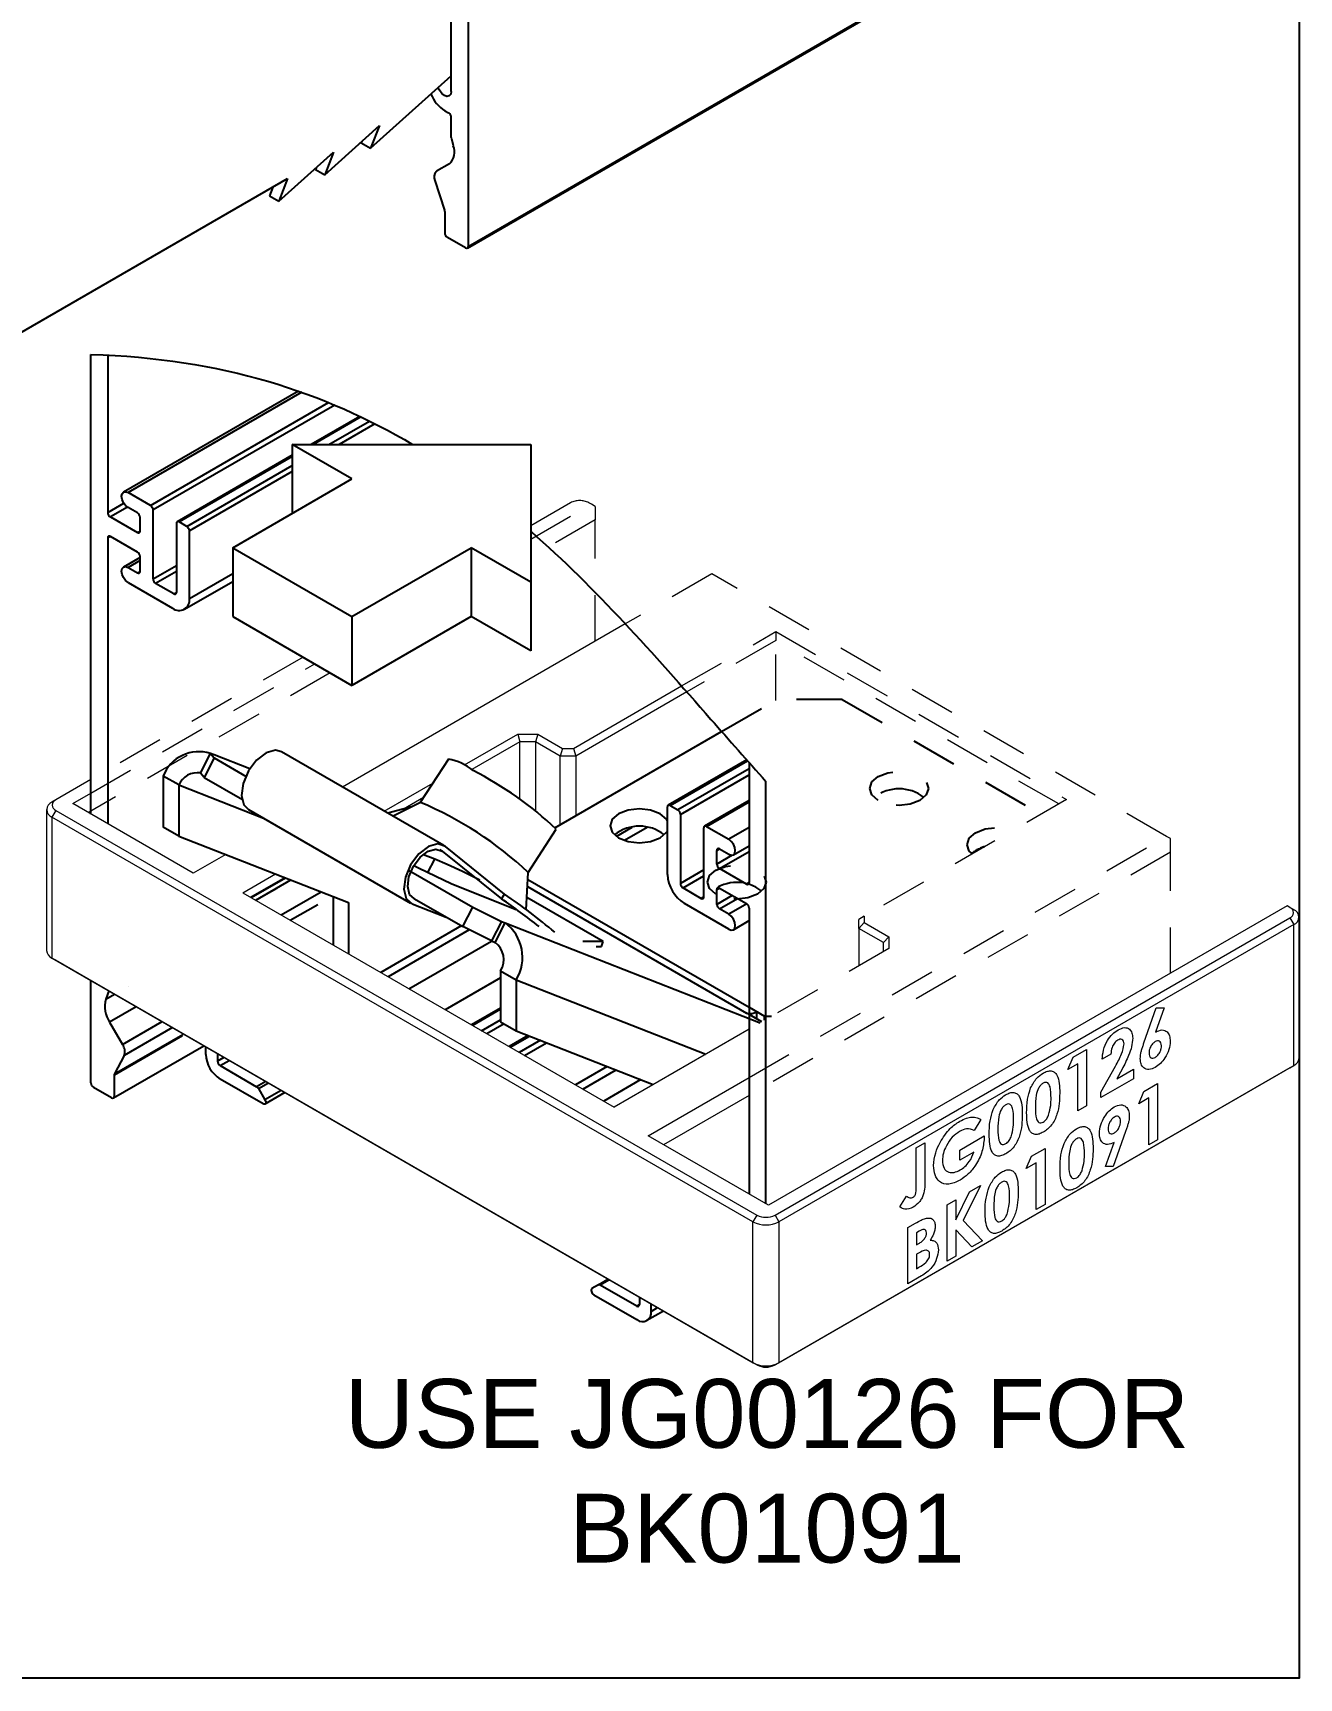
# Model space of a CAD drawing. Extents: x 0 to 12.5, y -12.4 to 0.
# Drawn here: x 9.05 to 12.498, y -12.397 to -7.917 of the extents above; entities that cross this region are included whole.
import ezdxf

# ---------------------------------------------------------------- set-up
doc = ezdxf.new("R2010")
doc.units = 0
doc.header["$LTSCALE"] = 0.5
doc.header["$MEASUREMENT"] = 0
doc.linetypes.add('HIDDEN', pattern=[0.375, 0.25, -0.125])
for name, color, linetype in [('Brackets', 181, 'CONTINUOUS'), ('Dimension', 10, 'CONTINUOUS'), ('FAB DWG', 221, 'CONTINUOUS'), ('Hardware', 242, 'CONTINUOUS'), ('Housing', 150, 'CONTINUOUS')]:
    doc.layers.add(name, color=color, linetype=linetype)
doc.layers.add('Jig', color=41, linetype='CONTINUOUS', lineweight=13)
doc.layers.add('Text-Unprinted', color=131, linetype='CONTINUOUS', plot=False)
doc.styles.get("Standard").update_dxf_attribs({"font": 'arial.ttf'})

msp = doc.modelspace()

# ---------------------------------------------------------------- linework, layer by layer
at = {"layer": 'Brackets', "transparency": 16777216}
for p, q in [((9.9697, -8.2308), (10.1893, -8.0333)), ((9.8447, -8.3029), (9.9937, -8.169)), ((9.9937, -8.169), (9.9697, -8.2308)), ((9.7197, -8.3751), (9.8687, -8.2411)), ((9.8687, -8.2411), (9.8447, -8.3029)), ((9.946, -8.2119), (9.9443, -8.2162)), ((9.9443, -8.2162), (9.9697, -8.2308)), ((9.821, -8.284), (9.8193, -8.2883)), ((9.8193, -8.2883), (9.8447, -8.3029)), ((8.5068, -9.0271), (9.7437, -8.3133)), ((9.7437, -8.3133), (9.7197, -8.3751)), ((9.7037, -8.3364), (9.6943, -8.3604)), ((9.6943, -8.3604), (9.7197, -8.3751)), ((10.4716, -10.0814), (10.9257, -9.8191)), ((9.5064, -9.9322), (9.5336, -9.8791)), ((9.544, -9.8913), (9.5168, -9.9444)), ((9.5336, -9.8791), (9.544, -9.8913)), ((9.5438, -9.8831), (9.5336, -9.8791)), ((9.6411, -9.9211), (9.5438, -9.8831)), ((9.544, -9.8913), (9.6306, -9.9413)), ((9.4471, -9.9648), (9.4049, -9.9404)), ((9.4049, -9.9404), (9.4049, -10.0794)), ((9.5168, -9.9444), (9.5064, -9.9322)), ((9.5168, -9.9444), (9.6209, -10.0046)), ((9.4471, -9.9648), (9.4471, -10.1038)), ((9.4471, -9.9648), (9.6781, -10.0553)), ((9.4471, -10.1038), (9.4049, -10.0794)), ((9.4471, -10.1038), (9.9098, -10.285)), ((10.1442, -10.1672), (10.1134, -10.1551)), ((10.1257, -10.2032), (10.1442, -10.1672)), ((10.0725, -10.1965), (10.2477, -10.2976)), ((10.223, -10.2472), (10.3665, -10.3035)), ((10.3965, -10.2415), (10.9935, -10.5861)), ((10.3975, -10.2221), (11.0004, -10.5701)), ((9.8675, -10.2685), (9.8675, -10.4005)), ((9.9098, -10.285), (9.9098, -10.4249)), ((10.0889, -10.2747), (10.2205, -10.3507)), ((10.2205, -10.3507), (10.2477, -10.2976)), ((10.2477, -10.2976), (10.3257, -10.3364)), ((10.3257, -10.3364), (10.2985, -10.3895)), ((10.3087, -10.3934), (10.3359, -10.3403)), ((10.3257, -10.3364), (10.3359, -10.3403)), ((10.3359, -10.3403), (11.0307, -10.6125)), ((10.2985, -10.3895), (10.2205, -10.3507)), ((10.2985, -10.3895), (10.3087, -10.3934)), ((10.3238, -10.4709), (10.3661, -10.4953)), ((10.3238, -10.4709), (10.3238, -10.6099)), ((10.3661, -10.4953), (10.3661, -10.6343)), ((10.3661, -10.4953), (10.8829, -10.6978)), ((10.3238, -10.6099), (10.3661, -10.6343)), ((11.0004, -10.5901), (10.9935, -10.5861)), ((10.3661, -10.6343), (10.7395, -10.7806))]:
    msp.add_line(p, q, dxfattribs=at)
at = {"layer": 'Brackets', "linetype": 'HIDDEN', "transparency": 16777216}
for p, q in [((10.9257, -9.8192), (11.0773, -9.732)), ((11.0004, -10.5701), (11.0427, -10.5947))]:
    msp.add_line(p, q, dxfattribs=at)
at = {"layer": 'Brackets', "linetype": 'HIDDEN', "lineweight": 25, "transparency": 16777216}
for p, q in [((11.2541, -9.732), (11.0773, -9.732)), ((11.2541, -9.732), (11.7955, -10.0445)), ((11.035, -10.61), (11.0004, -10.5901)), ((11.0207, -10.582), (11.0207, -10.602)), ((11.0427, -10.6056), (11.0427, -10.5947)), ((11.0427, -10.5947), (11.0615, -10.5947))]:
    msp.add_line(p, q, dxfattribs=at)
at = {"layer": 'Brackets', "linetype": 'HIDDEN', "lineweight": 25, "transparency": 16777216, "flags": 128}
for points in [[(11.3522, -10.007), (11.3348, -9.992), (11.3288, -9.9743), (11.3348, -9.9566), (11.3522, -9.9417), (11.3781, -9.9317), (11.4088, -9.9281), (11.4394, -9.9317), (11.4653, -9.9417), (11.4827, -9.9566), (11.4888, -9.9743), (11.4827, -9.992), (11.4653, -10.007), (11.4394, -10.017), (11.4088, -10.0205), (11.3781, -10.017), (11.3522, -10.007)], [(11.6085, -10.1524), (11.6, -10.145), (11.5939, -10.1274), (11.6, -10.1097), (11.6174, -10.0947), (11.6433, -10.0847), (11.6739, -10.0812), (11.7045, -10.0847), (11.7172, -10.0896)], [(10.9102, -10.262), (10.8929, -10.2471), (10.8868, -10.2294), (10.8929, -10.2117), (10.9102, -10.1967), (10.9362, -10.1867), (10.9668, -10.1832), (10.9974, -10.1867), (11.0234, -10.1967), (11.0407, -10.2117), (11.0468, -10.2294), (11.0407, -10.2471), (11.0234, -10.262), (10.9974, -10.272), (10.9668, -10.2756), (10.9362, -10.272), (10.9102, -10.262)]]:
    msp.add_lwpolyline(points, dxfattribs=at)
at = {"layer": 'Brackets', "transparency": 16777216, "flags": 128}
for points in [[(10.7781, -10.0624), (10.7756, -10.0583), (10.7582, -10.0434), (10.7323, -10.0334), (10.7017, -10.0298), (10.671, -10.0334), (10.6451, -10.0434), (10.6277, -10.0583), (10.6217, -10.076), (10.6277, -10.0937), (10.6451, -10.1087)], [(10.6451, -10.1087), (10.671, -10.1187), (10.7017, -10.1222), (10.7323, -10.1187), (10.7582, -10.1087), (10.7756, -10.0937), (10.7781, -10.0896)], [(10.2667, -10.2237), (10.2201, -10.2009), (10.1782, -10.1815), (10.1442, -10.1672)], [(10.0878, -10.1842), (10.1005, -10.1907), (10.147, -10.2135), (10.189, -10.2329), (10.223, -10.2472)]]:
    msp.add_lwpolyline(points, dxfattribs=at)
at = {"layer": 'Brackets', "transparency": 16777216}
for centre, radius, start, end in [((9.5018, -9.9781), 0.104, 72.1919, 158.7551), ((9.4982, -9.9871), 0.0556, 81.3612, 156.4561), ((10.7017, -10.1865), 0.1096, 51.7093, 128.2907), ((10.2666, -10.4343), 0.1168, 328.4715, 53.584), ((10.274, -10.4404), 0.0584, 328.4715, 53.584), ((11.0015, -10.5652), 0.0224, 248.9979, 267.2255)]:
    msp.add_arc(centre, radius, start, end, dxfattribs=at)
at = {"layer": 'Brackets', "linetype": 'HIDDEN', "lineweight": 25, "transparency": 16777216}
for centre, radius, start, end in [((11.4088, -10.0848), 0.1096, 51.7271, 128.2729), ((11.6739, -10.2378), 0.1096, 106.7823, 128.2729), ((10.9668, -10.3399), 0.1096, 51.7271, 128.2729), ((11.0026, -10.5556), 0.032, 266.0815, 304.3971)]:
    msp.add_arc(centre, radius, start, end, dxfattribs=at)
at = {"layer": 'Dimension', "transparency": 16777216}
for p, q in [((9.9189, -9.1312), (9.7565, -9.0374)), ((9.7565, -9.0374), (10.4061, -9.0374)), ((9.7565, -9.0374), (9.7565, -9.2249)), ((10.4061, -9.0374), (10.4061, -9.5999)), ((9.5942, -9.3187), (9.9189, -9.1312)), ((9.5942, -9.3187), (9.9189, -9.5062)), ((9.5942, -9.3187), (9.5942, -9.5062)), ((9.9189, -9.5062), (10.2437, -9.3187)), ((10.4061, -9.4124), (10.2437, -9.3187)), ((10.2437, -9.3187), (10.2437, -9.5062)), ((9.5942, -9.5062), (9.9189, -9.6937)), ((10.2437, -9.5062), (9.9189, -9.6937)), ((9.9189, -9.5062), (9.9189, -9.6937)), ((10.4061, -9.5999), (10.2437, -9.5062))]:
    msp.add_line(p, q, dxfattribs=at)
msp.add_open_spline([(9.2079, -8.7923), (9.5636, -8.8022), (9.8451, -8.8958), (10.0841, -9.0374)], degree=3, dxfattribs=at)
msp.add_open_spline([(10.4061, -9.2739), (10.5832, -9.4294), (10.7896, -9.6643), (10.996, -9.8992), (11.0464, -9.955)], degree=3, knots=[0.7365575, 0.7365575, 0.7365575, 0.7365575, 1, 1.0834941, 1.0834941, 1.0834941, 1.0834941], dxfattribs=at)
at = {"layer": 'Hardware', "transparency": 16777216}
for p, q in [((10.1693, -10.1298), (9.7273, -9.8745)), ((10.1817, -9.8943), (10.1049, -10.0126)), ((9.6367, -10.0314), (10.0787, -10.2867)), ((10.0812, -10.0247), (10.0165, -10.0415)), ((10.1052, -10.0125), (10.0312, -10.05)), ((10.3985, -10.2031), (10.4753, -10.0848)), ((10.165, -10.145), (10.1582, -10.1411)), ((10.165, -10.145), (10.3263, -10.275)), ((10.3344, -10.2624), (10.1732, -10.1324)), ((10.3934, -10.3046), (10.3985, -10.2028)), ((10.0828, -10.2887), (10.1754, -10.3249)), ((10.3263, -10.275), (10.3344, -10.2624)), ((10.6033, -10.3914), (10.395, -10.2712)), ((10.6033, -10.3914), (10.5477, -10.3908)), ((10.5984, -10.4051), (10.6033, -10.3914)), ((10.5839, -10.405), (10.5984, -10.4051))]:
    msp.add_line(p, q, dxfattribs=at)
at = {"layer": 'Hardware', "transparency": 16777216, "flags": 128}
for points in [[(9.7273, -9.8745), (9.7105, -9.8703), (9.685, -9.8774), (9.6589, -9.8974), (9.6368, -9.9267), (9.6224, -9.9606), (9.618, -9.9931), (9.6246, -10.0188), (9.6367, -10.0314)], [(10.1732, -10.1324), (10.1524, -10.1255), (10.1269, -10.1327), (10.1009, -10.1526), (10.0787, -10.182), (10.0643, -10.2158), (10.06, -10.2484), (10.0665, -10.2741), (10.0828, -10.2887)], [(10.0896, -10.2753), (10.076, -10.2632), (10.0706, -10.2417), (10.0742, -10.2146), (10.0862, -10.1863), (10.1047, -10.1618), (10.1264, -10.1452), (10.1477, -10.1392), (10.165, -10.145)]]:
    msp.add_lwpolyline(points, dxfattribs=at)
at = {"layer": 'Hardware', "transparency": 16777216}
for centre, radius, start, end in [((10.1544, -10.0413), 0.1495, 50.6647, 79.4926), ((9.7863, -10.8233), 1.01, 46.9893, 62.7238), ((9.7259, -10.9181), 0.9819, 46.7625, 67.2771), ((9.0391, -12.1343), 2.2614, 52.0844, 55.3056), ((9.458, -11.5593), 1.5653, 49.6687, 55.9498)]:
    msp.add_arc(centre, radius, start, end, dxfattribs=at)
at = {"layer": 'Housing', "transparency": 16777216}
for p, q in [((10.2353, -5.4109), (10.2353, -8.4978)), ((10.1893, -8.0761), (10.1893, -6.9642)), ((10.2332, -8.5024), (12.0893, -7.4312)), ((10.2353, -8.4978), (12.0868, -7.4292)), ((10.1717, -8.1285), (10.1822, -8.1345)), ((10.1893, -8.2014), (10.1893, -8.1468)), ((10.1897, -8.2045), (10.1949, -8.2236)), ((10.1842, -8.2732), (10.1489, -8.2935)), ((10.1446, -8.3188), (10.171, -8.3992)), ((10.1716, -8.403), (10.1716, -8.4611)), ((10.2282, -8.5019), (10.1787, -8.4733)), ((9.2539, -8.794), (9.2539, -9.2226)), ((9.7729, -8.8921), (9.2966, -9.1671)), ((9.782, -8.8953), (9.3091, -9.1683)), ((9.3701, -9.2035), (9.8554, -8.9234)), ((9.8719, -8.9302), (9.3772, -9.2158)), ((9.9403, -8.9608), (9.8076, -9.0374)), ((9.9435, -8.9623), (9.8134, -9.0374)), ((9.8559, -9.0374), (9.9665, -8.9735)), ((9.9816, -8.9811), (9.8841, -9.0374)), ((9.7565, -9.0669), (9.4429, -9.248)), ((9.7565, -9.0703), (9.4479, -9.2484)), ((9.4691, -9.2607), (9.7565, -9.0947)), ((9.7565, -9.1111), (9.4761, -9.2729)), ((9.3701, -9.2035), (9.3091, -9.1683)), ((9.2539, -9.2226), (9.2975, -9.1974)), ((9.3073, -9.208), (9.2609, -9.2348)), ((9.3347, -9.224), (9.3091, -9.2092)), ((9.3772, -9.4036), (9.3772, -9.2158)), ((9.2609, -9.2348), (9.3347, -9.2774)), ((9.3347, -9.2774), (9.3418, -9.2733)), ((9.3418, -9.2733), (9.3418, -9.2362)), ((9.4408, -9.2525), (9.4408, -9.4403)), ((9.4691, -9.2607), (9.4479, -9.2484)), ((9.4761, -9.4567), (9.4761, -9.2729)), ((9.2609, -9.2879), (9.2539, -9.292)), ((9.2539, -9.292), (9.2539, -10.0707)), ((9.3347, -9.3305), (9.2609, -9.2879)), ((9.3418, -9.3451), (9.2966, -9.3712)), ((9.3418, -9.3536), (9.3091, -9.3725)), ((9.3418, -9.3832), (9.3418, -9.3427)), ((9.3091, -9.3725), (9.3347, -9.3873)), ((9.3347, -9.3873), (9.3418, -9.3832)), ((9.3772, -9.4036), (9.4408, -9.3669)), ((9.4408, -9.3832), (9.3842, -9.4158)), ((9.4761, -9.4567), (9.5942, -9.3885)), ((9.3091, -9.4133), (9.4302, -9.4832)), ((9.4337, -9.4444), (9.3842, -9.4158)), ((9.4337, -9.4444), (9.4408, -9.4403)), ((9.4627, -9.4864), (9.5942, -9.4105)), ((10.994, -9.8965), (10.7802, -10.02)), ((10.7852, -10.0205), (10.996, -9.8987)), ((11.0004, -9.9207), (10.8064, -10.0327)), ((10.8135, -10.045), (11.0004, -9.937)), ((11.0004, -9.9037), (11.0004, -10.2308)), ((11.0464, -11.1055), (11.0464, -9.955)), ((10.7781, -10.2083), (10.7781, -10.0245)), ((10.7852, -10.0205), (10.8064, -10.0327)), ((11.0004, -10.0071), (10.8792, -10.0771)), ((10.8842, -10.0776), (11.0004, -10.0105)), ((10.6815, -10.0802), (10.639, -10.1047)), ((10.7224, -10.0802), (10.6609, -10.1157)), ((10.8135, -10.045), (10.8135, -10.2328)), ((10.8771, -10.2695), (10.8771, -10.0817)), ((10.8842, -10.0776), (10.9452, -10.1128)), ((11.0004, -10.0809), (10.9452, -10.1128)), ((10.9125, -10.1429), (10.9195, -10.1389)), ((10.9125, -10.1801), (10.9125, -10.1429)), ((10.9541, -10.156), (10.9125, -10.1801)), ((10.9195, -10.1389), (10.9452, -10.1536)), ((10.9195, -10.1923), (11.0004, -10.1456)), ((10.9577, -10.1549), (11.0004, -10.1302)), ((10.8771, -10.196), (10.8135, -10.2328)), ((10.8205, -10.245), (10.8771, -10.2124)), ((10.9933, -10.2349), (10.9195, -10.1923)), ((9.6441, -10.2715), (9.7375, -10.2176)), ((9.6566, -10.2787), (9.714, -10.2456)), ((9.6568, -10.2788), (9.7526, -10.2235)), ((9.7261, -10.3189), (9.8353, -10.2559)), ((10.8205, -10.245), (10.87, -10.2736)), ((10.9125, -10.2495), (10.9195, -10.2454)), ((10.9125, -10.2899), (10.9125, -10.2495)), ((10.9195, -10.2454), (10.9933, -10.288)), ((11.0004, -10.2308), (10.9933, -10.2349)), ((9.751, -10.3332), (9.8256, -10.2902)), ((10.9452, -10.3578), (10.8241, -10.2879)), ((10.8771, -10.2695), (10.87, -10.2736)), ((10.9546, -10.2656), (10.9125, -10.2899)), ((10.9195, -10.3022), (10.9687, -10.2738)), ((10.9452, -10.317), (10.9195, -10.3022)), ((10.9943, -10.2886), (10.9452, -10.317)), ((11.0004, -10.3002), (11.0004, -11.079)), ((10.2167, -10.3485), (9.9971, -10.4753)), ((10.9577, -10.359), (11.0004, -10.3343)), ((10.2384, -10.3596), (10.0176, -10.4871)), ((10.0741, -10.5198), (10.2993, -10.3898)), ((9.2079, -10.776), (9.2079, -10.4974)), ((10.3238, -10.4899), (10.1731, -10.5769)), ((10.3238, -10.5723), (10.2444, -10.6181)), ((10.3238, -10.5757), (10.2474, -10.6198)), ((10.2721, -10.6341), (10.3238, -10.6042)), ((10.333, -10.6152), (10.2863, -10.6422)), ((10.399, -10.6472), (10.347, -10.6773)), ((10.3499, -10.679), (10.4025, -10.6486)), ((10.432, -10.6602), (10.3746, -10.6933)), ((9.5209, -10.6985), (9.5209, -10.6781)), ((9.5527, -10.6964), (9.5527, -10.7168)), ((9.5704, -10.7066), (9.5527, -10.7168)), ((10.3888, -10.7014), (10.4488, -10.6668)), ((9.5597, -10.7291), (9.5845, -10.7148)), ((9.5597, -10.7291), (9.6593, -10.7866)), ((10.614, -10.7314), (10.5274, -10.7814)), ((10.5479, -10.7933), (10.6384, -10.741)), ((9.677, -10.8335), (9.5597, -10.7658)), ((9.6841, -10.7723), (9.6593, -10.7866)), ((9.6643, -10.7919), (9.6912, -10.7764)), ((9.6643, -10.7919), (9.682, -10.8225)), ((9.7265, -10.7968), (9.682, -10.8225)), ((10.7058, -10.7674), (10.6045, -10.8259)), ((9.7365, -10.8026), (9.682, -10.834)), ((10.59, -11.3263), (10.5724, -11.3365)), ((10.59, -11.3263), (10.6169, -11.3108)), ((10.6198, -11.3125), (10.595, -11.3268)), ((10.6946, -11.3843), (10.595, -11.3268)), ((10.5774, -11.3533), (10.6946, -11.421)), ((10.6946, -11.3843), (10.7017, -11.3802)), ((10.7017, -11.3598), (10.7017, -11.3802)), ((10.7335, -11.3985), (10.7335, -11.3781)), ((10.7673, -11.3976), (10.7221, -11.4237)), ((10.7335, -11.3985), (10.7512, -11.3883))]:
    msp.add_line(p, q, dxfattribs=at)
at = {"layer": 'Housing', "ltscale": 0.5, "transparency": 16777216}
msp.add_line((9.2079, -10.0442), (9.2079, -8.7923), dxfattribs=at)
at = {"layer": 'Housing', "linetype": 'Continuous', "lineweight": 25, "transparency": 16777216}
for p, q in [((9.2571, -10.5258), (9.2483, -10.5485)), ((9.3105, -10.5126), (9.3105, -10.5126)), ((9.2483, -10.5485), (9.2724, -10.5346)), ((9.3313, -10.5686), (9.259, -10.6104)), ((9.259, -10.6104), (9.2943, -10.6715)), ((9.2943, -10.6715), (9.4019, -10.6094)), ((9.4569, -10.6477), (9.2715, -10.7547)), ((9.2722, -10.7516), (9.4582, -10.6443)), ((9.4301, -10.6257), (9.2985, -10.7016)), ((9.2695, -10.8173), (9.5158, -10.6751)), ((9.2985, -10.7016), (9.2722, -10.7516)), ((9.2645, -10.8168), (9.215, -10.7883)), ((9.2715, -10.7547), (9.2715, -10.8128))]:
    msp.add_line(p, q, dxfattribs=at)
at = {"layer": 'Housing', "transparency": 16777216, "flags": 128}
for points in [[(10.1893, -8.0761), (10.1879, -8.0836), (10.1838, -8.0883), (10.1777, -8.0895), (10.1705, -8.087), (10.1633, -8.0812), (10.1572, -8.0729), (10.1537, -8.0653)], [(9.3091, -9.2092), (9.3023, -9.2037), (9.2966, -9.196), (9.2928, -9.1871), (9.2914, -9.1785), (9.2928, -9.1715), (9.2966, -9.1671), (9.3023, -9.166), (9.3091, -9.1683)], [(9.3091, -9.4133), (9.3023, -9.4078), (9.2966, -9.4001), (9.2928, -9.3913), (9.2914, -9.3827), (9.2928, -9.3756), (9.2966, -9.3712), (9.3023, -9.3701), (9.3091, -9.3725)], [(10.9452, -10.1536), (10.9519, -10.156), (10.9577, -10.1549), (10.9615, -10.1505), (10.9628, -10.1434), (10.9615, -10.1349), (10.9577, -10.126), (10.9519, -10.1183), (10.9452, -10.1128)], [(10.9452, -10.3578), (10.9519, -10.3601), (10.9577, -10.359), (10.9615, -10.3546), (10.9628, -10.3476), (10.9615, -10.339), (10.9577, -10.3302), (10.9519, -10.3224), (10.9452, -10.317)], [(9.682, -10.8225), (9.6833, -10.8251), (9.684, -10.8278), (9.6841, -10.8302), (9.6836, -10.8323), (9.6825, -10.8337), (9.6809, -10.8344), (9.6791, -10.8344), (9.677, -10.8335)], [(10.5724, -11.3365), (10.5711, -11.3377), (10.5704, -11.3395), (10.5703, -11.3419), (10.5708, -11.3445), (10.5719, -11.3472), (10.5734, -11.3497), (10.5753, -11.3518), (10.5774, -11.3533)]]:
    msp.add_lwpolyline(points, dxfattribs=at)
at = {"layer": 'Housing', "transparency": 16777216}
for centre, radius, start, end in [((10.2245, -8.0455), 0.0983, 202.6243, 237.5481), ((10.174, -8.1475), 0.0154, 2.6023, 57.3977), ((10.1556, -8.2411), 0.043, 311.7112, 23.9251), ((10.2012, -8.2013), 0.0119, 180.5719, 195.4024), ((10.1634, -8.3089), 0.0211, 133.2625, 207.7277), ((10.1592, -8.4032), 0.0125, 0.8299, 18.7794), ((10.187, -8.4604), 0.0154, 182.6023, 237.3977), ((10.231, -8.4985), 0.00437, 230.815, 9.2203), ((9.2692, -9.2219), 0.0154, 182.6055, 237.3945), ((9.3264, -9.2369), 0.0154, 2.6055, 57.3945), ((9.3618, -9.2165), 0.0154, 2.6055, 57.3945), ((9.3375, -9.274), 0.00437, 230.7967, 9.214), ((9.4451, -9.2518), 0.00437, 50.7967, 189.214), ((9.4608, -9.2736), 0.0154, 2.6055, 57.3945), ((9.2582, -9.2913), 0.00437, 50.7967, 189.214), ((9.3264, -9.3434), 0.0154, 2.6055, 57.3945), ((9.3375, -9.3839), 0.00437, 230.7967, 9.214), ((9.3925, -9.4029), 0.0154, 182.6055, 237.3945), ((9.4365, -9.441), 0.00437, 230.7967, 9.214), ((9.4481, -9.4612), 0.0284, 230.7967, 9.214), ((10.7824, -10.0238), 0.00437, 50.7967, 189.214), ((10.7981, -10.0457), 0.0154, 2.6055, 57.3945), ((10.8814, -10.081), 0.00437, 50.7967, 189.214), ((10.9168, -10.1422), 0.00437, 50.7967, 189.214), ((10.8779, -10.2037), 0.0999, 182.6055, 237.3945), ((10.9278, -10.1794), 0.0154, 182.6055, 237.3945), ((10.8288, -10.2321), 0.0154, 182.6055, 237.3945), ((10.9168, -10.2488), 0.00437, 50.7967, 189.214), ((10.9961, -10.2315), 0.00437, 230.7967, 9.214), ((10.8728, -10.2702), 0.00437, 230.7967, 9.214), ((10.9278, -10.2892), 0.0154, 182.6055, 237.3945), ((10.9851, -10.3009), 0.0154, 2.6055, 57.3945), ((9.6053, -10.6946), 0.0845, 182.6055, 237.3945), ((9.568, -10.7161), 0.0154, 182.6055, 237.3945), ((9.6517, -10.7988), 0.0144, 28.8556, 58.0453), ((10.5921, -11.3309), 0.00503, 54.3818, 114.314), ((10.6974, -11.3809), 0.00437, 230.7967, 9.214), ((10.7098, -11.4024), 0.024, 230.7967, 9.214)]:
    msp.add_arc(centre, radius, start, end, dxfattribs=at)
at = {"layer": 'Housing', "linetype": 'Continuous', "lineweight": 25, "transparency": 16777216}
for centre, radius, start, end in [((9.3234, -10.5674), 0.0774, 165.8868, 213.7225), ((9.2665, -10.6908), 0.0338, 341.2255, 34.7489), ((9.2781, -10.7545), 0.0066, 154.0689, 181.5675), ((9.2232, -10.7753), 0.0154, 182.6023, 237.3977), ((9.2672, -10.8135), 0.00437, 230.815, 9.2203)]:
    msp.add_arc(centre, radius, start, end, dxfattribs=at)
at = {"layer": 'Jig', "linetype": 'HIDDEN', "transparency": 16777216}
for p, q in [((10.5143, -9.1962), (10.4061, -9.2586)), ((10.4061, -9.2954), (10.5708, -9.2002)), ((10.5708, -9.2002), (10.5638, -9.1962)), ((10.5814, -9.2064), (10.5708, -9.2002)), ((10.5814, -9.2064), (10.5814, -9.2431)), ((10.5814, -9.2431), (10.4061, -9.3443)), ((10.5814, -9.5732), (10.5814, -9.2431)), ((10.8992, -9.3898), (10.6633, -9.526)), ((12.1375, -10.1047), (10.8992, -9.3898)), ((10.8166, -9.6952), (11.0729, -9.5472)), ((11.0729, -9.5717), (10.8309, -9.7114)), ((11.0729, -9.5472), (11.8648, -10.0044)), ((11.0729, -9.5472), (11.0729, -9.5717)), ((11.8436, -10.0166), (11.0729, -9.5717)), ((11.0729, -9.7345), (11.0729, -9.5717)), ((9.7857, -9.6167), (9.2079, -9.9503)), ((9.2079, -9.987), (9.8175, -9.6351)), ((9.8599, -9.6596), (9.2079, -10.036)), ((11.8648, -10.0044), (11.3142, -10.3223)), ((11.0004, -10.7611), (12.1375, -10.1047)), ((12.1481, -10.1108), (12.1375, -10.1047)), ((12.1481, -10.1475), (12.1481, -10.1108)), ((12.1481, -10.1475), (11.0004, -10.8101)), ((12.1481, -10.4777), (12.1481, -10.1475)), ((11.3142, -10.3223), (11.2992, -10.331)), ((11.2992, -10.3555), (11.2992, -10.331)), ((11.3142, -10.3396), (11.2992, -10.3555)), ((11.3142, -10.3223), (11.3142, -10.3396)), ((11.3142, -10.3396), (11.3813, -10.3784)), ((11.3663, -10.3942), (11.2992, -10.3555)), ((11.2992, -10.3555), (11.2992, -10.4575)), ((11.3813, -10.3784), (11.3663, -10.3942)), ((11.3663, -10.4187), (11.3663, -10.3942)), ((11.3813, -10.3784), (11.3813, -10.4101)), ((11.3813, -10.4101), (11.0004, -10.63))]:
    msp.add_line(p, q, dxfattribs=at)
at = {"layer": 'Jig', "transparency": 16777216}
for p, q in [((10.6633, -9.526), (9.8934, -9.9704)), ((10.5222, -9.8651), (10.8166, -9.6952)), ((10.8309, -9.7114), (10.5284, -9.886)), ((10.2256, -9.9098), (10.3702, -9.8263)), ((10.3764, -9.8472), (10.2456, -9.9228)), ((10.3702, -9.8263), (10.425, -9.8263)), ((10.3702, -9.8263), (10.3764, -9.8472)), ((10.3764, -10.0036), (10.3764, -9.8472)), ((10.4188, -9.8472), (10.3764, -9.8472)), ((10.425, -9.8263), (10.4188, -9.8472)), ((10.486, -9.886), (10.4188, -9.8472)), ((10.4188, -9.8472), (10.4188, -10.0359)), ((10.425, -9.8263), (10.4922, -9.8651)), ((10.4922, -9.8651), (10.486, -9.886)), ((10.5284, -9.886), (10.486, -9.886)), ((10.486, -10.0731), (10.486, -9.886)), ((10.4922, -9.8651), (10.5222, -9.8651)), ((10.5222, -9.8651), (10.5284, -9.886)), ((10.5284, -9.886), (10.5284, -10.0486)), ((9.2079, -9.9503), (9.1124, -10.0054)), ((9.1584, -10.0156), (9.2079, -9.987)), ((10.007, -10.036), (10.1393, -9.9596)), ((9.0872, -10.032), (9.0872, -10.4157)), ((9.1124, -10.0054), (9.1018, -10.0115)), ((9.1124, -10.034), (9.1018, -10.0524)), ((9.1124, -10.034), (11.0216, -11.1361)), ((9.4868, -10.2052), (9.1584, -10.0156)), ((9.2079, -10.036), (9.2008, -10.0401)), ((10.1138, -9.9988), (10.059, -10.0304)), ((11.011, -11.1545), (9.1018, -10.0524)), ((9.1018, -10.0524), (9.1018, -10.4361)), ((9.5753, -10.1541), (9.4868, -10.2052)), ((9.6215, -10.2585), (9.7107, -10.2071)), ((9.6215, -10.2585), (10.6327, -10.8422)), ((9.7359, -10.217), (9.6428, -10.2708)), ((12.4659, -10.2942), (11.0534, -11.1096)), ((12.473, -10.2983), (12.4659, -10.2942)), ((12.473, -10.2983), (12.4836, -10.3044)), ((11.0711, -11.1361), (12.473, -10.3269)), ((12.4836, -10.3452), (11.0817, -11.1545)), ((12.473, -10.3269), (12.4836, -10.3452)), ((12.4836, -10.729), (12.4836, -10.3452)), ((12.4982, -10.7086), (12.4982, -10.3248)), ((9.1018, -10.4361), (11.011, -11.5383)), ((9.1124, -10.4423), (9.1018, -10.4361)), ((11.0216, -11.5444), (9.1124, -10.4423)), ((12.0756, -10.6675), (12.1093, -10.5717)), ((12.1304, -10.5718), (12.1073, -10.6376)), ((12.1093, -10.5717), (12.1304, -10.5718)), ((11.0004, -10.63), (10.6327, -10.8422)), ((11.8685, -10.7401), (11.8827, -10.7064)), ((11.8827, -10.7064), (11.9195, -10.6852)), ((11.9195, -10.6852), (11.9195, -10.8383)), ((11.9858, -10.6979), (11.962, -10.7117)), ((12.473, -10.7351), (11.0711, -11.5444)), ((11.0817, -11.5383), (12.4836, -10.729)), ((11.8957, -10.7244), (11.8685, -10.7401)), ((11.8957, -10.852), (11.8957, -10.7244)), ((11.9586, -10.8018), (11.9978, -10.7309)), ((12.0162, -10.7386), (12.0023, -10.7649)), ((12.0023, -10.7649), (12.047, -10.7392)), ((12.047, -10.7392), (12.047, -10.7647)), ((12.473, -10.7351), (12.4836, -10.729)), ((10.7251, -10.92), (11.0004, -10.7611)), ((12.047, -10.7647), (11.9586, -10.8157)), ((12.0756, -10.7992), (12.1124, -10.7779)), ((12.1124, -10.7779), (12.1124, -10.931)), ((11.0004, -10.8101), (10.7675, -10.9445)), ((11.9195, -10.8383), (11.8957, -10.852)), ((11.9586, -10.8157), (11.9586, -10.8018)), ((12.0614, -10.8329), (12.0756, -10.7992)), ((12.0886, -10.8172), (12.0614, -10.8329)), ((12.0886, -10.9448), (12.0886, -10.8172)), ((11.6313, -10.8759), (11.6133, -10.9062)), ((11.0534, -11.1096), (10.7251, -10.92)), ((11.5744, -10.959), (11.6405, -10.9208)), ((11.6405, -10.9208), (11.6407, -10.9272)), ((12.0259, -10.9084), (11.9922, -11.0043)), ((12.1124, -10.931), (12.0886, -10.9448)), ((11.4554, -10.9531), (11.4792, -10.9393)), ((11.4554, -11.0611), (11.4554, -10.9531)), ((11.4792, -10.9393), (11.4792, -11.041)), ((11.5744, -10.9864), (11.5744, -10.959)), ((11.6125, -10.9645), (11.5744, -10.9864)), ((11.7554, -11.0095), (11.7697, -10.9758)), ((11.7697, -10.9758), (11.8064, -10.9546)), ((11.8064, -10.9546), (11.8064, -11.1077)), ((11.9712, -11.0042), (11.9943, -10.9384)), ((11.7826, -10.9938), (11.7554, -11.0095)), ((11.7826, -11.1214), (11.7826, -10.9938)), ((11.9922, -11.0043), (11.9712, -11.0042)), ((11.631, -11.0558), (11.5838, -11.1508)), ((11.601, -11.0732), (11.631, -11.0558)), ((11.4112, -11.1139), (11.4292, -11.0843)), ((11.5396, -11.1086), (11.5634, -11.0949)), ((11.5396, -11.2617), (11.5396, -11.1086)), ((11.5634, -11.1488), (11.601, -11.0732)), ((11.5634, -11.0949), (11.5634, -11.1488)), ((11.8064, -11.1077), (11.7826, -11.1214)), ((11.0216, -11.1361), (11.011, -11.1545)), ((11.011, -11.5383), (11.011, -11.1545)), ((11.0711, -11.1361), (11.0817, -11.1545)), ((11.0817, -11.1545), (11.0817, -11.5383)), ((11.5838, -11.1508), (11.6356, -11.2063)), ((11.4325, -11.1704), (11.4537, -11.1582)), ((11.4325, -11.3235), (11.4325, -11.1704)), ((11.4637, -11.1799), (11.4563, -11.1842)), ((11.4563, -11.1842), (11.4563, -11.2176)), ((11.5634, -11.1762), (11.5634, -11.248)), ((11.607, -11.2228), (11.5634, -11.1762)), ((11.4563, -11.2176), (11.4626, -11.2139)), ((11.462, -11.2398), (11.4563, -11.2431)), ((11.4563, -11.2431), (11.4563, -11.2823)), ((11.6356, -11.2063), (11.607, -11.2228)), ((11.4563, -11.2823), (11.4631, -11.2784)), ((11.5634, -11.248), (11.5396, -11.2617)), ((11.4698, -11.302), (11.4325, -11.3235)), ((11.0216, -11.5444), (11.011, -11.5383)), ((11.0711, -11.5444), (11.0817, -11.5383))]:
    msp.add_line(p, q, dxfattribs=at)
at = {"layer": 'Jig', "linetype": 'HIDDEN', "transparency": 16777216}
msp.add_arc((10.539, -9.2439), 0.0538, 62.6097, 117.3903, dxfattribs=at)
at = {"layer": 'Jig', "transparency": 16777216}
for centre, radius, start, end in [((9.1096, -10.032), 0.0218, 110.7834, 249.2166), ((9.1179, -10.0197), 0.0153, 110.7834, 249.2166), ((12.4675, -10.3126), 0.0153, 290.7834, 69.2166), ((12.4758, -10.3248), 0.0218, 290.7834, 69.2166), ((9.1122, -10.4132), 0.0251, 185.6948, 245.6253), ((12.4732, -10.7061), 0.0251, 294.3747, 354.3052), ((11.0464, -11.0863), 0.0769, 242.6097, 297.3903), ((11.0464, -11.0884), 0.0538, 242.6097, 297.3903), ((11.0464, -11.4701), 0.0769, 242.6097, 297.3903), ((11.0464, -11.4966), 0.0538, 242.6097, 297.3903)]:
    msp.add_arc(centre, radius, start, end, dxfattribs=at)
for points, knots in [([(11.962, -10.7117), (11.9627, -10.7035), (11.9641, -10.6871), (11.9746, -10.6622), (11.9895, -10.6424), (12.0002, -10.6352), (12.0055, -10.6316)], [0, 0, 0, 0, 0.280627, 0.559915, 0.779791, 1, 1, 1, 1]), ([(12.0041, -10.6599), (12.001, -10.6623), (11.9947, -10.6672), (11.9872, -10.6822), (11.9863, -10.692), (11.9858, -10.6979)], [0, 0, 0, 0, 0.278755, 0.559273, 1, 1, 1, 1]), ([(12.0215, -10.6702), (12.0212, -10.6674), (12.0207, -10.6617), (12.0161, -10.6574), (12.0102, -10.6569), (12.0062, -10.6589), (12.0041, -10.6599)], [0, 0, 0, 0, 0.279907, 0.55917, 0.779387, 1, 1, 1, 1]), ([(12.0055, -10.6316), (12.0114, -10.6289), (12.0231, -10.6235), (12.0362, -10.6285), (12.0437, -10.6396), (12.0447, -10.6496), (12.0453, -10.6546)], [0, 0, 0, 0, 0.279805, 0.55906, 0.779652, 1, 1, 1, 1]), ([(12.0453, -10.6546), (12.0445, -10.6621), (12.0431, -10.6773), (12.0327, -10.7063), (12.0225, -10.7264), (12.0162, -10.7386)], [0, 0, 0, 0, 0.279438, 0.559473, 1, 1, 1, 1]), ([(12.1061, -10.6638), (12.1035, -10.6657), (12.0983, -10.6695), (12.0929, -10.6788), (12.0898, -10.6875), (12.0896, -10.6924), (12.0895, -10.6949)], [0, 0, 0, 0, 0.279066, 0.558645, 0.779234, 1, 1, 1, 1]), ([(12.1234, -10.6752), (12.1232, -10.6723), (12.1227, -10.6665), (12.1183, -10.6618), (12.1124, -10.6608), (12.1082, -10.6628), (12.1061, -10.6638)], [0, 0, 0, 0, 0.280078, 0.559655, 0.779835, 1, 1, 1, 1]), ([(12.1472, -10.6631), (12.1466, -10.6704), (12.1452, -10.6852), (12.1342, -10.7071), (12.1209, -10.7244), (12.1114, -10.7309), (12.1067, -10.7341)], [0, 0, 0, 0, 0.279668, 0.559359, 0.779634, 1, 1, 1, 1]), ([(12.1073, -10.6376), (12.1133, -10.635), (12.1255, -10.6297), (12.1385, -10.6357), (12.1462, -10.6472), (12.1469, -10.6578), (12.1472, -10.6631)], [0, 0, 0, 0, 0.279351, 0.559054, 0.779381, 1, 1, 1, 1]), ([(11.9978, -10.7309), (12.0043, -10.7196), (12.0158, -10.6996), (12.0197, -10.6792), (12.0215, -10.6702)], [0, 0, 0, 0, 0.562473, 1, 1, 1, 1]), ([(12.0657, -10.7099), (12.0659, -10.7054), (12.0664, -10.6979), (12.0694, -10.6866), (12.0724, -10.6771), (12.0746, -10.6707), (12.0756, -10.6675)], [0, 0, 0, 0, 0.339517, 0.559558, 0.779773, 1, 1, 1, 1]), ([(12.0895, -10.6949), (12.0897, -10.6978), (12.0902, -10.7036), (12.0945, -10.708), (12.1, -10.7097), (12.1041, -10.7078), (12.1062, -10.7069)], [0, 0, 0, 0, 0.280082, 0.559954, 0.780074, 1, 1, 1, 1]), ([(12.1062, -10.7069), (12.1089, -10.705), (12.1142, -10.701), (12.1199, -10.6917), (12.123, -10.6827), (12.1233, -10.6777), (12.1234, -10.6752)], [0, 0, 0, 0, 0.279199, 0.558982, 0.779369, 1, 1, 1, 1]), ([(11.7672, -10.79), (11.7723, -10.7804), (11.7813, -10.7631), (11.7949, -10.7538), (11.8009, -10.7497)], [0, 0, 0, 0, 0.558689, 1, 1, 1, 1]), ([(11.8009, -10.7497), (11.8049, -10.7477), (11.8127, -10.7437), (11.8238, -10.7428), (11.8327, -10.7468), (11.841, -10.7575), (11.8458, -10.7771), (11.8462, -10.795), (11.8464, -10.804)], [0, 0, 0, 0, 0.125048, 0.249955, 0.374798, 0.49985, 0.749488, 1, 1, 1, 1]), ([(12.1067, -10.7341), (12.1006, -10.7369), (12.0884, -10.7423), (12.0753, -10.7364), (12.067, -10.7257), (12.0661, -10.7152), (12.0657, -10.7099)], [0, 0, 0, 0, 0.27954, 0.559175, 0.779612, 1, 1, 1, 1]), ([(11.7563, -10.8574), (11.7564, -10.8454), (11.7565, -10.8241), (11.7639, -10.8004), (11.7672, -10.79)], [0, 0, 0, 0, 0.561086, 1, 1, 1, 1]), ([(11.8015, -10.7768), (11.7991, -10.7785), (11.7943, -10.782), (11.7862, -10.7936), (11.7803, -10.8161), (11.7802, -10.8328), (11.7801, -10.844)], [0, 0, 0, 0, 0.124864, 0.249677, 0.498634, 1, 1, 1, 1]), ([(11.8226, -10.8177), (11.8225, -10.8069), (11.8225, -10.7907), (11.8159, -10.7768), (11.8086, -10.7738), (11.8039, -10.7758), (11.8015, -10.7768)], [0, 0, 0, 0, 0.501438, 0.75036, 0.875309, 1, 1, 1, 1]), ([(11.6652, -10.8489), (11.6703, -10.8392), (11.6794, -10.822), (11.693, -10.8127), (11.699, -10.8086)], [0, 0, 0, 0, 0.558689, 1, 1, 1, 1]), ([(11.6995, -10.8357), (11.6971, -10.8374), (11.6923, -10.8409), (11.6842, -10.8524), (11.6783, -10.875), (11.6782, -10.8917), (11.6781, -10.9029)], [0, 0, 0, 0, 0.124864, 0.249677, 0.498634, 1, 1, 1, 1]), ([(11.699, -10.8086), (11.7029, -10.8066), (11.7107, -10.8026), (11.7218, -10.8016), (11.7307, -10.8056), (11.7391, -10.8164), (11.7439, -10.836), (11.7442, -10.8539), (11.7444, -10.8629)], [0, 0, 0, 0, 0.125048, 0.249955, 0.374798, 0.49985, 0.749488, 1, 1, 1, 1]), ([(11.7206, -10.8766), (11.7206, -10.8658), (11.7205, -10.8496), (11.7139, -10.8357), (11.7066, -10.8326), (11.7019, -10.8347), (11.6995, -10.8357)], [0, 0, 0, 0, 0.501438, 0.75036, 0.875309, 1, 1, 1, 1]), ([(11.8464, -10.804), (11.8458, -10.8227), (11.8451, -10.8462), (11.8331, -10.8766), (11.8245, -10.8911), (11.8134, -10.9027), (11.8055, -10.9077), (11.8016, -10.9102)], [0, 0, 0, 0, 0.498805, 0.624244, 0.749413, 0.874575, 1, 1, 1, 1]), ([(11.8161, -10.8639), (11.8184, -10.8549), (11.8225, -10.8387), (11.8226, -10.8242), (11.8226, -10.8177)], [0, 0, 0, 0, 0.5584359, 1, 1, 1, 1]), ([(11.9543, -10.913), (11.955, -10.9056), (11.9563, -10.8909), (11.9673, -10.869), (11.9806, -10.8515), (11.9901, -10.8451), (11.9949, -10.8418)], [0, 0, 0, 0, 0.2797, 0.55942, 0.779679, 1, 1, 1, 1]), ([(11.9949, -10.8418), (12.001, -10.8391), (12.0132, -10.8337), (12.0263, -10.8396), (12.0346, -10.8503), (12.0355, -10.8609), (12.0359, -10.8661)], [0, 0, 0, 0, 0.279545, 0.559152, 0.77959, 1, 1, 1, 1]), ([(11.5204, -10.9384), (11.5291, -10.9246), (11.5447, -10.9), (11.5651, -10.8866), (11.5741, -10.8806)], [0, 0, 0, 0, 0.558593, 1, 1, 1, 1]), ([(11.5741, -10.8806), (11.5803, -10.8774), (11.5914, -10.8716), (11.6019, -10.8699), (11.6065, -10.8692)], [0, 0, 0, 0, 0.559875, 1, 1, 1, 1]), ([(11.6065, -10.8692), (11.6116, -10.8694), (11.6208, -10.8697), (11.6281, -10.874), (11.6313, -10.8759)], [0, 0, 0, 0, 0.559451, 1, 1, 1, 1]), ([(11.6543, -10.9163), (11.6544, -10.9043), (11.6545, -10.883), (11.6619, -10.8593), (11.6652, -10.8489)], [0, 0, 0, 0, 0.561086, 1, 1, 1, 1]), ([(11.7444, -10.8629), (11.7438, -10.8816), (11.7431, -10.9051), (11.7311, -10.9355), (11.7225, -10.9499), (11.7114, -10.9616), (11.7036, -10.9666), (11.6996, -10.9691)], [0, 0, 0, 0, 0.498805, 0.624244, 0.749413, 0.874575, 1, 1, 1, 1]), ([(11.7141, -10.9228), (11.7164, -10.9138), (11.7206, -10.8976), (11.7206, -10.883), (11.7206, -10.8766)], [0, 0, 0, 0, 0.5584359, 1, 1, 1, 1]), ([(11.8016, -10.9102), (11.7977, -10.9122), (11.79, -10.9162), (11.779, -10.9174), (11.7701, -10.9137), (11.7617, -10.9032), (11.7568, -10.884), (11.7565, -10.8663), (11.7563, -10.8574)], [0, 0, 0, 0, 0.125092, 0.249938, 0.374824, 0.499891, 0.749468, 1, 1, 1, 1]), ([(11.7801, -10.844), (11.7802, -10.8546), (11.7803, -10.8704), (11.7872, -10.8836), (11.7947, -10.8859), (11.7992, -10.8838), (11.8015, -10.8828)], [0, 0, 0, 0, 0.501325, 0.750122, 0.875087, 1, 1, 1, 1]), ([(11.8015, -10.8828), (11.8032, -10.8817), (11.8066, -10.8794), (11.812, -10.8729), (11.8145, -10.8673), (11.8161, -10.8639)], [0, 0, 0, 0, 0.280266, 0.560445, 1, 1, 1, 1]), ([(11.9954, -10.8691), (11.9927, -10.871), (11.9874, -10.875), (11.9817, -10.8843), (11.9786, -10.8932), (11.9783, -10.8982), (11.9781, -10.9007)], [0, 0, 0, 0, 0.279178, 0.558905, 0.779362, 1, 1, 1, 1]), ([(12.0121, -10.8812), (12.0119, -10.8783), (12.0114, -10.8725), (12.0071, -10.8679), (12.0015, -10.8663), (11.9974, -10.8682), (11.9954, -10.8691)], [0, 0, 0, 0, 0.280155, 0.559809, 0.780058, 1, 1, 1, 1]), ([(11.9954, -10.9122), (11.998, -10.9103), (12.0033, -10.9065), (12.0086, -10.8972), (12.0117, -10.8885), (12.012, -10.8836), (12.0121, -10.8812)], [0, 0, 0, 0, 0.279141, 0.558801, 0.779318, 1, 1, 1, 1]), ([(12.0359, -10.8661), (12.0356, -10.8707), (12.0352, -10.8782), (12.0321, -10.8894), (12.0291, -10.8989), (12.027, -10.9052), (12.0259, -10.9084)], [0, 0, 0, 0, 0.339505, 0.559557, 0.77977, 1, 1, 1, 1]), ([(11.5735, -10.9085), (11.5667, -10.9132), (11.5531, -10.9227), (11.5378, -10.9455), (11.5283, -10.9683), (11.5273, -10.9812), (11.5268, -10.9876)], [0, 0, 0, 0, 0.279829, 0.559453, 0.779648, 1, 1, 1, 1]), ([(11.6133, -10.9062), (11.6069, -10.9034), (11.5953, -10.8983), (11.5801, -10.9054), (11.5735, -10.9085)], [0, 0, 0, 0, 0.559571, 1, 1, 1, 1]), ([(11.6407, -10.9272), (11.6394, -10.9391), (11.6368, -10.963), (11.6198, -10.9985), (11.5977, -11.026), (11.5824, -11.0361), (11.5748, -11.0412)], [0, 0, 0, 0, 0.279581, 0.559329, 0.779421, 1, 1, 1, 1]), ([(11.6996, -10.9691), (11.6958, -10.9711), (11.688, -10.9751), (11.677, -10.9763), (11.6681, -10.9726), (11.6597, -10.9621), (11.6548, -10.9429), (11.6545, -10.9252), (11.6543, -10.9163)], [0, 0, 0, 0, 0.125092, 0.249938, 0.374824, 0.499891, 0.749468, 1, 1, 1, 1]), ([(11.6781, -10.9029), (11.6782, -10.9134), (11.6783, -10.9293), (11.6852, -10.9425), (11.6927, -10.9448), (11.6973, -10.9427), (11.6995, -10.9417)], [0, 0, 0, 0, 0.501325, 0.750122, 0.875087, 1, 1, 1, 1]), ([(11.6995, -10.9417), (11.7012, -10.9406), (11.7046, -10.9383), (11.71, -10.9317), (11.7125, -10.9262), (11.7141, -10.9228)], [0, 0, 0, 0, 0.280266, 0.560445, 1, 1, 1, 1]), ([(11.8581, -10.9416), (11.8632, -10.932), (11.8723, -10.9147), (11.8859, -10.9054), (11.8919, -10.9013)], [0, 0, 0, 0, 0.558689, 1, 1, 1, 1]), ([(11.8925, -10.9285), (11.89, -10.9302), (11.8852, -10.9336), (11.8772, -10.9452), (11.8713, -10.9677), (11.8711, -10.9845), (11.871, -10.9956)], [0, 0, 0, 0, 0.124864, 0.249677, 0.498634, 1, 1, 1, 1]), ([(11.8919, -10.9013), (11.8958, -10.8993), (11.9037, -10.8954), (11.9147, -10.8944), (11.9237, -10.8984), (11.932, -10.9091), (11.9368, -10.9288), (11.9371, -10.9467), (11.9373, -10.9556)], [0, 0, 0, 0, 0.125048, 0.249955, 0.374798, 0.49985, 0.749488, 1, 1, 1, 1]), ([(11.9135, -10.9694), (11.9135, -10.9585), (11.9134, -10.9424), (11.9068, -10.9284), (11.8995, -10.9254), (11.8948, -10.9274), (11.8925, -10.9285)], [0, 0, 0, 0, 0.501438, 0.75036, 0.875309, 1, 1, 1, 1]), ([(11.9943, -10.9384), (11.9882, -10.941), (11.9761, -10.9463), (11.963, -10.9403), (11.9554, -10.9288), (11.9547, -10.9183), (11.9543, -10.913)], [0, 0, 0, 0, 0.279339, 0.559087, 0.779393, 1, 1, 1, 1]), ([(11.9781, -10.9007), (11.9784, -10.9037), (11.9788, -10.9095), (11.9833, -10.9141), (11.9891, -10.9152), (11.9933, -10.9132), (11.9954, -10.9122)], [0, 0, 0, 0, 0.280016, 0.559624, 0.779676, 1, 1, 1, 1]), ([(11.503, -11.0014), (11.504, -10.9899), (11.5056, -10.9693), (11.5159, -10.9479), (11.5204, -10.9384)], [0, 0, 0, 0, 0.559331, 1, 1, 1, 1]), ([(11.5753, -11.0134), (11.5797, -11.0106), (11.5884, -11.0049), (11.6032, -10.9884), (11.609, -10.9735), (11.6125, -10.9645)], [0, 0, 0, 0, 0.281092, 0.56137, 1, 1, 1, 1]), ([(11.8472, -11.0091), (11.8473, -10.9971), (11.8474, -10.9757), (11.8549, -10.952), (11.8581, -10.9416)], [0, 0, 0, 0, 0.561086, 1, 1, 1, 1]), ([(11.9373, -10.9556), (11.9367, -10.9744), (11.936, -10.9978), (11.924, -11.0283), (11.9154, -11.0427), (11.9043, -11.0543), (11.8965, -11.0594), (11.8926, -11.0619)], [0, 0, 0, 0, 0.498805, 0.624244, 0.749413, 0.874575, 1, 1, 1, 1]), ([(11.907, -11.0155), (11.9093, -11.0065), (11.9135, -10.9904), (11.9135, -10.9758), (11.9135, -10.9694)], [0, 0, 0, 0, 0.558436, 1, 1, 1, 1]), ([(11.5748, -11.0412), (11.5643, -11.0461), (11.5432, -11.0558), (11.5192, -11.0481), (11.5055, -11.0285), (11.5038, -11.0104), (11.503, -11.0014)], [0, 0, 0, 0, 0.279925, 0.559162, 0.779596, 1, 1, 1, 1]), ([(11.5268, -10.9876), (11.5277, -10.9952), (11.5294, -11.0105), (11.5428, -11.0203), (11.5587, -11.0215), (11.5697, -11.0161), (11.5753, -11.0134)], [0, 0, 0, 0, 0.279403, 0.559124, 0.77942, 1, 1, 1, 1]), ([(11.6541, -11.0594), (11.6592, -11.0497), (11.6683, -11.0325), (11.6819, -11.0232), (11.6879, -11.0191)], [0, 0, 0, 0, 0.558689, 1, 1, 1, 1]), ([(11.6879, -11.0191), (11.6918, -11.0171), (11.6997, -11.0131), (11.7108, -11.0122), (11.7197, -11.0162), (11.728, -11.0269), (11.7328, -11.0465), (11.7332, -11.0644), (11.7333, -11.0734)], [0, 0, 0, 0, 0.125048, 0.249955, 0.374798, 0.49985, 0.749488, 1, 1, 1, 1]), ([(11.8926, -11.0619), (11.8887, -11.0639), (11.8809, -11.0679), (11.8699, -11.0691), (11.861, -11.0653), (11.8527, -11.0549), (11.8477, -11.0356), (11.8474, -11.0179), (11.8472, -11.0091)], [0, 0, 0, 0, 0.125092, 0.249938, 0.374824, 0.499891, 0.749468, 1, 1, 1, 1]), ([(11.871, -10.9956), (11.8711, -11.0062), (11.8712, -11.022), (11.8781, -11.0352), (11.8856, -11.0375), (11.8902, -11.0355), (11.8925, -11.0345)], [0, 0, 0, 0, 0.501325, 0.750122, 0.875087, 1, 1, 1, 1]), ([(11.8925, -11.0345), (11.8941, -11.0333), (11.8975, -11.0311), (11.9029, -11.0245), (11.9055, -11.0189), (11.907, -11.0155)], [0, 0, 0, 0, 0.2802665, 0.5604448, 1, 1, 1, 1]), ([(11.4792, -11.041), (11.4791, -11.0473), (11.479, -11.06), (11.4767, -11.0775), (11.4702, -11.0917), (11.4614, -11.1048), (11.453, -11.1107), (11.4475, -11.1147)], [0, 0, 0, 0, 0.251104, 0.500805, 0.626086, 0.751378, 1, 1, 1, 1]), ([(11.4475, -11.0872), (11.4485, -11.0866), (11.4504, -11.0853), (11.4527, -11.0818), (11.4541, -11.0781), (11.4553, -11.071), (11.4554, -11.0655), (11.4554, -11.0611)], [0, 0, 0, 0, 0.124882, 0.249491, 0.374223, 0.499415, 1, 1, 1, 1]), ([(11.6433, -11.1268), (11.6433, -11.1148), (11.6435, -11.0935), (11.6509, -11.0698), (11.6541, -11.0594)], [0, 0, 0, 0, 0.561086, 1, 1, 1, 1]), ([(11.6885, -11.0462), (11.6861, -11.0479), (11.6812, -11.0514), (11.6732, -11.063), (11.6673, -11.0855), (11.6672, -11.1022), (11.6671, -11.1134)], [0, 0, 0, 0, 0.124864, 0.249677, 0.498634, 1, 1, 1, 1]), ([(11.7096, -11.0871), (11.7095, -11.0763), (11.7094, -11.0601), (11.7028, -11.0462), (11.6955, -11.0432), (11.6908, -11.0452), (11.6885, -11.0462)], [0, 0, 0, 0, 0.501438, 0.75036, 0.875309, 1, 1, 1, 1]), ([(11.4292, -11.0843), (11.432, -11.0863), (11.4359, -11.0891), (11.4426, -11.0894), (11.4459, -11.0879), (11.4475, -11.0872)], [0, 0, 0, 0, 0.560042, 0.780202, 1, 1, 1, 1]), ([(11.7333, -11.0734), (11.7328, -11.0921), (11.732, -11.1156), (11.72, -11.146), (11.7114, -11.1604), (11.7003, -11.1721), (11.6925, -11.1771), (11.6886, -11.1796)], [0, 0, 0, 0, 0.498805, 0.624244, 0.749413, 0.874575, 1, 1, 1, 1]), ([(11.703, -11.1333), (11.7053, -11.1243), (11.7095, -11.1081), (11.7095, -11.0935), (11.7096, -11.0871)], [0, 0, 0, 0, 0.5584359, 1, 1, 1, 1]), ([(11.4475, -11.1147), (11.4395, -11.1179), (11.4251, -11.1236), (11.4155, -11.1169), (11.4112, -11.1139)], [0, 0, 0, 0, 0.55802, 1, 1, 1, 1]), ([(11.4537, -11.1582), (11.4588, -11.1552), (11.4679, -11.15), (11.4768, -11.1467), (11.4808, -11.1453)], [0, 0, 0, 0, 0.560274, 1, 1, 1, 1]), ([(11.4808, -11.1453), (11.4848, -11.1446), (11.4928, -11.1431), (11.5014, -11.1478), (11.5065, -11.1562), (11.507, -11.1635), (11.5073, -11.1672)], [0, 0, 0, 0, 0.2801515, 0.5598091, 0.7798266, 1, 1, 1, 1]), ([(11.6886, -11.1796), (11.6847, -11.1816), (11.6769, -11.1856), (11.666, -11.1868), (11.657, -11.1831), (11.6487, -11.1726), (11.6437, -11.1534), (11.6434, -11.1357), (11.6433, -11.1268)], [0, 0, 0, 0, 0.125092, 0.249938, 0.374824, 0.499891, 0.749468, 1, 1, 1, 1]), ([(11.6671, -11.1134), (11.6671, -11.124), (11.6672, -11.1398), (11.6741, -11.153), (11.6816, -11.1553), (11.6862, -11.1532), (11.6885, -11.1522)], [0, 0, 0, 0, 0.501325, 0.750122, 0.875087, 1, 1, 1, 1]), ([(11.6885, -11.1522), (11.6902, -11.1511), (11.6935, -11.1488), (11.699, -11.1423), (11.7015, -11.1367), (11.703, -11.1333)], [0, 0, 0, 0, 0.280266, 0.560445, 1, 1, 1, 1]), ([(11.4626, -11.2139), (11.4653, -11.2122), (11.4707, -11.2089), (11.478, -11.2016), (11.4828, -11.1924), (11.4833, -11.1872), (11.4835, -11.1846)], [0, 0, 0, 0, 0.281055, 0.560556, 0.780119, 1, 1, 1, 1]), ([(11.4835, -11.1846), (11.4832, -11.1821), (11.4828, -11.1784), (11.4798, -11.1759), (11.4743, -11.1745), (11.4684, -11.1775), (11.4637, -11.1799)], [0, 0, 0, 0, 0.2495235, 0.3753367, 0.5011785, 1, 1, 1, 1]), ([(11.5073, -11.1672), (11.5071, -11.1706), (11.5067, -11.1773), (11.5024, -11.1906), (11.4969, -11.1993), (11.4935, -11.2046)], [0, 0, 0, 0, 0.280359, 0.56041, 1, 1, 1, 1]), ([(11.492, -11.2438), (11.4919, -11.242), (11.4916, -11.2383), (11.4894, -11.2342), (11.4859, -11.2321), (11.4772, -11.2315), (11.4687, -11.2361), (11.462, -11.2398)], [0, 0, 0, 0, 0.125207, 0.250307, 0.37553, 0.500744, 1, 1, 1, 1]), ([(11.4631, -11.2784), (11.4694, -11.2747), (11.4772, -11.2701), (11.4859, -11.2611), (11.4894, -11.2555), (11.4917, -11.2494), (11.4919, -11.2457), (11.492, -11.2438)], [0, 0, 0, 0, 0.500132, 0.625245, 0.750148, 0.874948, 1, 1, 1, 1]), ([(11.5158, -11.2311), (11.5149, -11.239), (11.513, -11.2546), (11.5002, -11.2776), (11.4847, -11.2929), (11.4748, -11.299), (11.4698, -11.302)], [0, 0, 0, 0, 0.279205, 0.558492, 0.778703, 1, 1, 1, 1]), ([(11.4935, -11.2046), (11.497, -11.2049), (11.5041, -11.2053), (11.5138, -11.2128), (11.515, -11.2242), (11.5158, -11.2311)], [0, 0, 0, 0, 0.281302, 0.561625, 1, 1, 1, 1])]:
    msp.add_open_spline(points, degree=3, knots=knots, dxfattribs=at)
at = {"layer": 'Text-Unprinted', "transparency": 16777216}
msp.add_lwpolyline([(0, 0), (12.4982, 0), (12.4982, -12.3973), (0, -12.3973)], close=True, dxfattribs=at)

# ---------------------------------------------------------------- texts
at = {"layer": 'FAB DWG', "transparency": 16777216, "insert": (11.0491, -11.834), "char_height": 0.1875, "attachment_point": 5}
msp.add_mtext_dynamic_manual_height_columns('USE JG00126 FOR BK01091', width=2.949978, gutter_width=0.625, heights=[0], dxfattribs=at)

doc.saveas('drawing.dxf')
